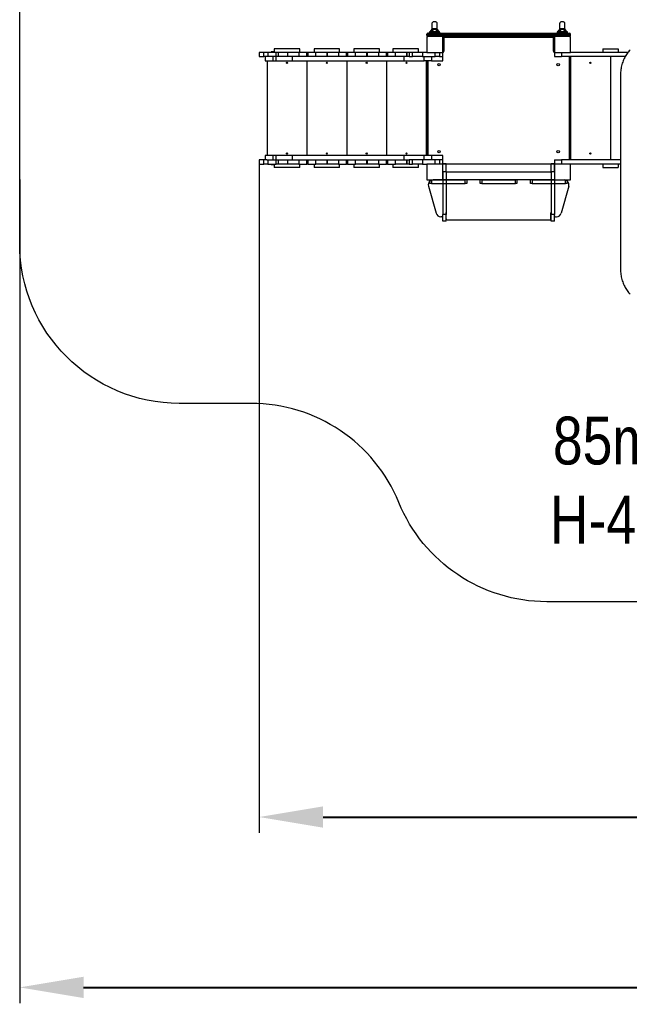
# Model space of a CAD drawing. Header units: millimetres. Extents: x -6523 to 7556, y -5559 to 6101.
# Drawn here: x -6523 to -2704, y -5559 to 605 of the extents above; entities that cross this region are included whole.
import ezdxf

# ---------------------------------------------------------------- set-up
doc = ezdxf.new("R2010")
doc.units = ezdxf.units.MM
for name, color, linetype in [('DIKOM_АРТИКУЛ', 7, 'Continuous'), ('DIKOM_ЗОНА', 80, 'Continuous'), ('DIKOM_ОБЪЕКТ', 7, 'Continuous'), ('DIKOM_РАЗМЕР_ЗОНА', 7, 'Continuous'), ('DIKOM_РАЗМЕР_ОБЪЕКТА', 7, 'Continuous')]:
    doc.layers.add(name, color=color, linetype=linetype)
doc.styles.add('style1', font='arial.ttf', dxfattribs={"width": 0.8})
doc.dimstyles.new('1-50', dxfattribs={"dimtxt": 300, "dimasz": 200, "dimexe": 100, "dimexo": 0, "dimgap": 100, "dimtad": 1, "dimtxsty": 'style1', "dimcen": 200, "dimclrd": 7, "dimclre": 7, "dimclrt": 7, "dimadec": 1, "dimazin": 2, "dimtfac": 1, "dimtmove": 0, "dimatfit": 2, "dimfxl": 0, "dimlwd": 25, "dimlwe": 18, "dimarcsym": 0})

# ---------------------------------------------------------------- blocks, each defined once
blk = doc.blocks.new('A$C73BC49D3')
at = {"color": 7, "linetype": 'Continuous', "lineweight": 15}
for p, q in [((-700, 258), (-679, 258)), ((-700, 258), (-700, 215.3)), ((-679, 258), (-679, 215.3)), ((-28, 250), (-672, 250)), ((-21, 258), (0, 258)), ((-21, 258), (-21, 215.3)), ((0, 258), (0, 215.3)), ((-789.3, 38.1), (-741.7, 208.1)), ((-706, 230), (-712.8, 230)), ((-700, 215.3), (-679, 215.3)), ((-700, -52), (-700, 215.3)), ((-679, -52), (-679, 215.3)), ((-678, 244), (-678, 206)), ((-22, 244), (-22, 206)), ((-21, 215.3), (0, 215.3)), ((-21, -52), (-21, 215.3)), ((0, -52), (0, 215.3)), ((6, 230), (12.8, 230)), ((89.3, 38.1), (41.7, 208.1)), ((0, 0), (60.4, 0)), ((-700, 0), (-760.4, 0)), ((-700, -52), (-679, -52)), ((-700, -52), (-700, -102)), ((-679, -52), (-679, -102)), ((-673, -50), (-27, -50)), ((-21, -52), (0, -52)), ((-21, -52), (-21, -102)), ((0, -52), (0, -102)), ((-700, -102), (-679, -102)), ((-700, -102), (-679, -102)), ((-700, -102), (-700, -102)), ((-679, -102), (-679, -102)), ((-21, -102), (0, -102)), ((-21, -102), (0, -102)), ((-21, -102), (-21, -102)), ((0, -102), (0, -102))]:
    blk.add_line(p, q, dxfattribs=at)
for centre, radius, start, end in [((-672, 244), 6, 90.00001, 180.00001), ((-28, 244), 6, 0.00001, 90.00001), ((-712.8, 200), 30, 90.00001, 164.35776), ((-706, 224), 6, 0.00001, 90.00001), ((-684, 206), 6, 326.4427, 0.00001), ((-16, 206), 6, 180.00001, 213.55712), ((6, 224), 6, 90.00001, 180.00001), ((12.8, 200), 30, 15.64226, 90.00001), ((-760.4, 30), 30, 164.35776, 270.00001), ((60.4, 30), 30, 270.00001, 15.64226), ((-673, -44), 6, 180.00001, 270.00001), ((-27, -44), 6, 270.00001, 0.00001)]:
    blk.add_arc(centre, radius, start, end, dxfattribs=at)
blk = doc.blocks.new('*D11')
at = {"layer": 'Defpoints', "color": 0, "transparency": 16777216}
for p in [(-5022.7, -299.3), (4115.3, -1753.1), (4115.3, -4391.4)]:
    blk.add_point(p, dxfattribs=at)
at = {"layer": 'DIKOM_РАЗМЕР_ОБЪЕКТА', "color": 7, "lineweight": 18, "transparency": 16777216}
for p, q in [((-5022.7, -299.3), (-5022.7, -4491.4)), ((4115.3, -1753.1), (4115.3, -4491.4))]:
    blk.add_line(p, q, dxfattribs=at)
at = {"layer": 'DIKOM_РАЗМЕР_ОБЪЕКТА', "color": 7, "lineweight": 25, "transparency": 16777216}
blk.add_line((-4622.7, -4391.4), (3715.3, -4391.4), dxfattribs=at)
at = {"layer": 'DIKOM_РАЗМЕР_ОБЪЕКТА', "color": 7, "transparency": 16777216}
for points in [[(-4622.7, -4324.7), (-4622.7, -4458.1), (-5022.7, -4391.4)], [(3715.3, -4324.7), (3715.3, -4458.1), (4115.3, -4391.4)]]:
    blk.add_solid(points, dxfattribs=at)
at = {"layer": 'DIKOM_РАЗМЕР_ОБЪЕКТА', "color": 7, "transparency": 16777216, "insert": (-175.1, -4158.2), "char_height": 300, "attachment_point": 5, "style": 'style1'}
blk.add_mtext('9150', dxfattribs=at)
blk = doc.blocks.new('*D12')
at = {"layer": 'Defpoints', "color": 0, "transparency": 16777216}
for p in [(-6522.7, -395.6), (6102.9, -1877.3), (6102.9, -5458.9)]:
    blk.add_point(p, dxfattribs=at)
at = {"layer": 'DIKOM_РАЗМЕР_ЗОНА', "color": 7, "lineweight": 18, "transparency": 16777216}
for p, q in [((-6522.7, -395.6), (-6522.7, -5558.9)), ((6102.9, -1877.3), (6102.9, -5558.9))]:
    blk.add_line(p, q, dxfattribs=at)
at = {"layer": 'DIKOM_РАЗМЕР_ЗОНА', "color": 7, "lineweight": 25, "transparency": 16777216}
blk.add_line((-6122.7, -5458.9), (5702.9, -5458.9), dxfattribs=at)
at = {"layer": 'DIKOM_РАЗМЕР_ЗОНА', "color": 7, "transparency": 16777216}
for points in [[(-6122.7, -5392.2), (-6122.7, -5525.6), (-6522.7, -5458.9)], [(5702.9, -5392.2), (5702.9, -5525.6), (6102.9, -5458.9)]]:
    blk.add_solid(points, dxfattribs=at)
at = {"layer": 'DIKOM_РАЗМЕР_ЗОНА', "color": 7, "transparency": 16777216, "insert": (78.4, -5225.7), "char_height": 300, "attachment_point": 5, "style": 'style1'}
blk.add_mtext('12600', dxfattribs=at)

msp = doc.modelspace()

# ---------------------------------------------------------------- linework, layer by layer
at = {"layer": 'DIKOM_ЗОНА', "color": 3, "lineweight": 15}
for points in [[(-4147.34, -2420.664, 0.30453687), (-5072.878, -1799.317), (-5522.706, -1799.317, -0.41421356), (-6522.706, -799.317), (-6522.706, 900.683, -0.41421356), (-5522.706, 1900.683), (-4903.801, 1900.683, 0.66817864), (-4550.247, 2754.236), (-4627.612, 2831.601, -0.41421356), (-4627.612, 4245.814), (-3065.289, 5808.137, -0.41421356), (-1651.076, 5808.137), (1021.485, 3135.576, 0.19891237), (1728.592, 2842.683), (3960.982, 2842.683, -0.41421356), (5460.982, 1342.683), (5460.982, -22.788, 0.16816326), (5781.92, -950.049)], [(-1122.679, -3080.506, 0.0697058), (-1397.471, -3042.01), (-3221.801, -3042.01, -0.30453687), (-4147.34, -2420.664)]]:
    msp.add_lwpolyline(points, format="xyb", dxfattribs=at)
at = {"layer": 'DIKOM_ОБЪЕКТ', "color": 7, "linetype": 'Continuous', "lineweight": 15}
for p, q in [((-3872.878, 514.683), (-3972.878, 514.683)), ((-3972.878, 507.683), (-3972.878, 514.683)), ((-3972.878, 507.683), (-3872.878, 507.683)), ((-3872.878, 500.683), (-3972.878, 500.683)), ((-3972.878, 500.683), (-3972.878, 400.683)), ((-3965.878, 521.683), (-3872.878, 521.683)), ((-3956.991, 524.808), (-3956.991, 524.807)), ((-3956.991, 524.807), (-3956.991, 522.183)), ((-3956.991, 522.183), (-3923.991, 522.183)), ((-3923.991, 522.183), (-3890.991, 522.183)), ((-3907.615, 549.445), (-3907.612, 549.402)), ((-3905.898, 544.648), (-3905.94, 544.658)), ((-3890.991, 524.811), (-3890.991, 524.813)), ((-3890.991, 522.183), (-3890.991, 524.811)), ((-3872.878, 521.683), (-3872.878, 514.683)), ((-3872.878, 521.683), (-3172.878, 521.683)), ((-3872.878, 507.683), (-3872.878, 514.683)), ((-3172.878, 514.683), (-3872.878, 514.683)), ((-3872.878, 507.683), (-3172.878, 507.683)), ((-3872.878, 507.683), (-3872.878, 500.683)), ((-3172.878, 500.683), (-3872.878, 500.683)), ((-3872.878, 400.683), (-3872.878, 500.683)), ((-3862.878, 494.683), (-3862.878, 500.683)), ((-3182.878, 494.683), (-3862.878, 494.683)), ((-3182.878, 494.683), (-3182.878, 500.683)), ((-3172.878, 521.683), (-3172.878, 514.683)), ((-3172.878, 521.683), (-3079.878, 521.683)), ((-3172.878, 507.683), (-3172.878, 514.683)), ((-3072.878, 514.683), (-3172.878, 514.683)), ((-3172.878, 507.683), (-3172.878, 500.683)), ((-3172.878, 507.683), (-3072.878, 507.683)), ((-3072.878, 500.683), (-3172.878, 500.683)), ((-3172.878, 500.683), (-3172.878, 400.683)), ((-3156.991, 524.808), (-3156.991, 524.807)), ((-3156.991, 524.807), (-3156.991, 522.183)), ((-3156.991, 522.183), (-3123.991, 522.183)), ((-3123.991, 522.183), (-3090.991, 522.183)), ((-3107.615, 549.445), (-3107.612, 549.402)), ((-3105.898, 544.648), (-3105.94, 544.658)), ((-3090.991, 524.811), (-3090.991, 524.813)), ((-3090.991, 522.183), (-3090.991, 524.811)), ((-3072.878, 507.683), (-3072.878, 514.683)), ((-3072.878, 400.683), (-3072.878, 500.683)), ((-3866.878, 490.683), (-3872.878, 490.683)), ((-3866.878, 490.683), (-3866.878, 408.683)), ((-3178.878, 408.683), (-3178.878, 490.683)), ((-3172.878, 490.683), (-3178.878, 490.683)), ((-5022.706, 400.683), (-5022.706, 373.683)), ((-4993.578, 400.683), (-5022.706, 400.683)), ((-5022.706, 373.683), (-4993.578, 373.683)), ((-4993.578, 373.683), (-4993.578, 400.683)), ((-4968.39, 400.683), (-4993.578, 400.683)), ((-4975.06, 373.683), (-4993.578, 373.683)), ((-4984.599, 373.683), (-4984.599, 346.683)), ((-4983.952, 346.683), (-4983.952, 373.683)), ((-4935.294, 373.683), (-4975.06, 373.683)), ((-4968.39, 400.683), (-4968.39, 373.683)), ((-4915.456, 400.683), (-4968.39, 400.683)), ((-4927.707, 403.683), (-4947.707, 403.683)), ((-4947.707, 403.683), (-4947.707, 400.683)), ((-4935.294, 346.683), (-4935.294, 373.683)), ((-4915.166, 373.683), (-4935.294, 373.683)), ((-4927.707, 421.683), (-4927.707, 400.683)), ((-4767.706, 421.683), (-4927.707, 421.683)), ((-4915.456, 373.683), (-4915.456, 400.683)), ((-4904.667, 400.683), (-4915.456, 400.683)), ((-4915.166, 346.683), (-4915.166, 373.683)), ((-4813.296, 373.683), (-4915.166, 373.683)), ((-4904.667, 400.683), (-4904.667, 373.683)), ((-4845.756, 400.683), (-4904.667, 400.683)), ((-4845.756, 400.683), (-4845.756, 373.683)), ((-4774.706, 400.683), (-4845.756, 400.683)), ((-4813.296, 346.683), (-4813.296, 373.683)), ((-4115.251, 373.683), (-4813.296, 373.683)), ((-4774.706, 400.683), (-4774.706, 373.683)), ((-4724.707, 400.683), (-4774.706, 400.683)), ((-4767.706, 400.683), (-4767.706, 421.683)), ((-4724.707, 373.683), (-4724.707, 400.683)), ((-4718.706, 400.683), (-4724.707, 400.683)), ((-4718.706, 400.683), (-4718.706, 373.683)), ((-4668.707, 400.683), (-4718.706, 400.683)), ((-4678.707, 421.683), (-4678.707, 400.683)), ((-4518.706, 421.683), (-4678.707, 421.683)), ((-4668.707, 373.683), (-4668.707, 400.683)), ((-4598.706, 400.683), (-4668.707, 400.683)), ((-4598.706, 400.683), (-4598.706, 373.683)), ((-4595.707, 400.683), (-4598.706, 400.683)), ((-4595.707, 400.683), (-4595.707, 373.683)), ((-4525.706, 400.683), (-4595.707, 400.683)), ((-4525.706, 400.683), (-4525.706, 373.683)), ((-4475.706, 400.683), (-4525.706, 400.683)), ((-4518.706, 400.683), (-4518.706, 421.683)), ((-4475.706, 373.683), (-4475.706, 400.683)), ((-4469.706, 400.683), (-4475.706, 400.683)), ((-4469.706, 400.683), (-4469.706, 373.683)), ((-4419.706, 400.683), (-4469.706, 400.683)), ((-4428.707, 421.683), (-4428.707, 400.683)), ((-4268.706, 421.683), (-4428.707, 421.683)), ((-4419.706, 373.683), (-4419.706, 400.683)), ((-4349.707, 400.683), (-4419.706, 400.683)), ((-4349.707, 400.683), (-4349.707, 373.683)), ((-4345.707, 400.683), (-4349.707, 400.683)), ((-4345.707, 400.683), (-4345.707, 373.683)), ((-4275.706, 400.683), (-4345.707, 400.683)), ((-4275.706, 400.683), (-4275.706, 373.683)), ((-4225.706, 400.683), (-4275.706, 400.683)), ((-4268.706, 400.683), (-4268.706, 421.683)), ((-4225.706, 373.683), (-4225.706, 400.683)), ((-4219.706, 400.683), (-4225.706, 400.683)), ((-4219.706, 400.683), (-4219.706, 373.683)), ((-4169.706, 400.683), (-4219.706, 400.683)), ((-4184.486, 421.683), (-4184.486, 400.683)), ((-4024.486, 421.683), (-4184.486, 421.683)), ((-4169.706, 373.683), (-4169.706, 400.683)), ((-4099.707, 400.683), (-4169.706, 400.683)), ((-4115.251, 346.683), (-4115.251, 373.683)), ((-4082.37, 373.683), (-4115.251, 373.683)), ((-4099.707, 400.683), (-4099.707, 373.683)), ((-4096.706, 400.683), (-4099.707, 400.683)), ((-4096.706, 400.683), (-4096.706, 373.683)), ((-4083.165, 400.683), (-4096.706, 400.683)), ((-4083.165, 400.683), (-4083.165, 373.683)), ((-4062.988, 400.683), (-4083.165, 400.683)), ((-4082.37, 373.683), (-4062.988, 373.683)), ((-4062.988, 373.683), (-4062.988, 400.683)), ((-3999.885, 400.683), (-4062.988, 400.683)), ((-3999.885, 373.683), (-4062.988, 373.683)), ((-4024.486, 400.683), (-4024.486, 421.683)), ((-3999.885, 400.683), (-3999.885, 373.683)), ((-3972.878, 400.683), (-3999.885, 400.683)), ((-3999.885, 373.683), (-3920.061, 373.683)), ((-3988.727, 346.683), (-3988.727, 373.683)), ((-3972.878, 400.683), (-3872.878, 400.683)), ((-3942.706, 373.683), (-3942.706, 346.683)), ((-3920.061, 373.683), (-3920.061, 400.683)), ((-3892.878, 373.683), (-3920.061, 373.683)), ((-3892.878, 400.683), (-3892.878, 373.683)), ((-3892.878, 373.683), (-3872.878, 373.683)), ((-3866.878, 408.683), (-3872.878, 408.683)), ((-3872.707, 400.683), (-3872.878, 400.683)), ((-3872.878, 373.683), (-3872.878, 400.683)), ((-3872.707, 373.683), (-3872.878, 373.683)), ((-3872.707, 373.683), (-3872.707, 400.683)), ((-3872.707, 346.683), (-3872.707, 373.683)), ((-3172.878, 408.683), (-3178.878, 408.683)), ((-3172.878, 400.683), (-3172.878, 373.683)), ((-3172.878, 400.683), (-3072.878, 400.683)), ((-3172.878, 373.683), (-3129.109, 373.683)), ((-3129.109, 400.683), (-3129.109, 373.683)), ((-2730.355, 373.683), (-3129.109, 373.683)), ((-3078.878, -272.317), (-3078.878, 373.683)), ((-2712.381, 400.683), (-3072.878, 400.683)), ((-3072.878, 373.683), (-3072.878, -272.317)), ((-2870.881, 421.683), (-2870.881, 400.683)), ((-2870.881, 421.683), (-2774.881, 421.683)), ((-2822.878, 373.683), (-2822.878, -272.317)), ((-2774.881, 421.683), (-2774.881, 400.683)), ((-4984.599, 346.683), (-4983.952, 346.683)), ((-4983.952, 346.683), (-4935.294, 346.683)), ((-4972.707, 346.683), (-4972.707, -245.317)), ((-4935.294, 346.683), (-4915.166, 346.683)), ((-4915.166, 346.683), (-4813.296, 346.683)), ((-4813.296, 346.683), (-4115.251, 346.683)), ((-4723.706, 346.683), (-4723.706, -245.317)), ((-4473.706, 346.683), (-4473.706, -245.317)), ((-4224.707, 346.683), (-4224.707, -245.317)), ((-4115.251, 346.683), (-3988.727, 346.683)), ((-3942.706, 346.683), (-3988.727, 346.683)), ((-3974.707, -245.317), (-3974.707, 346.683)), ((-3972.878, -245.317), (-3972.878, 346.683)), ((-3966.878, 346.683), (-3966.878, -245.317)), ((-3942.706, 346.683), (-3872.707, 346.683)), ((-2760.261, 250.683), (-2760.261, -949.317)), ((-4984.599, -245.317), (-4984.599, -272.317)), ((-4983.952, -245.317), (-4984.599, -245.317)), ((-4983.952, -272.317), (-4983.952, -245.317)), ((-4935.294, -245.317), (-4983.952, -245.317)), ((-4935.294, -272.317), (-4935.294, -245.317)), ((-4915.166, -245.317), (-4935.294, -245.317)), ((-4915.166, -272.317), (-4915.166, -245.317)), ((-4813.296, -245.317), (-4915.166, -245.317)), ((-4813.296, -272.317), (-4813.296, -245.317)), ((-4115.251, -245.317), (-4813.296, -245.317)), ((-4115.251, -272.317), (-4115.251, -245.317)), ((-3988.727, -245.317), (-4115.251, -245.317)), ((-3988.727, -272.317), (-3988.727, -245.317)), ((-3942.706, -245.317), (-3988.727, -245.317)), ((-3942.706, -245.317), (-3942.706, -272.317)), ((-3872.707, -245.317), (-3942.706, -245.317)), ((-3872.707, -272.317), (-3872.707, -245.317)), ((-5022.706, -272.317), (-5022.706, -299.317)), ((-4993.578, -272.317), (-5022.706, -272.317)), ((-5022.706, -299.317), (-4993.578, -299.317)), ((-4993.578, -299.317), (-4993.578, -272.317)), ((-4975.06, -272.317), (-4993.578, -272.317)), ((-4968.39, -299.317), (-4993.578, -299.317)), ((-4975.06, -272.317), (-4935.294, -272.317)), ((-4968.39, -272.317), (-4968.39, -299.317)), ((-4968.39, -299.317), (-4915.456, -299.317)), ((-4947.707, -299.317), (-4947.707, -302.317)), ((-4947.707, -302.317), (-4927.707, -302.317)), ((-4935.294, -272.317), (-4915.166, -272.317)), ((-4927.707, -299.317), (-4927.707, -320.317)), ((-4915.456, -299.317), (-4915.456, -272.317)), ((-4904.667, -299.317), (-4915.456, -299.317)), ((-4915.166, -272.317), (-4813.296, -272.317)), ((-4904.667, -272.317), (-4904.667, -299.317)), ((-4845.756, -299.317), (-4904.667, -299.317)), ((-4845.756, -272.317), (-4845.756, -299.317)), ((-4774.706, -299.317), (-4845.756, -299.317)), ((-4813.296, -272.317), (-4115.251, -272.317)), ((-4774.706, -272.317), (-4774.706, -299.317)), ((-4774.706, -299.317), (-4724.707, -299.317)), ((-4767.706, -320.317), (-4767.706, -299.317)), ((-4724.707, -299.317), (-4724.707, -272.317)), ((-4718.706, -299.317), (-4724.707, -299.317)), ((-4718.706, -272.317), (-4718.706, -299.317)), ((-4718.706, -299.317), (-4668.707, -299.317)), ((-4678.707, -299.317), (-4678.707, -320.317)), ((-4668.707, -299.317), (-4668.707, -272.317)), ((-4598.706, -299.317), (-4668.707, -299.317)), ((-4598.706, -272.317), (-4598.706, -299.317)), ((-4595.707, -299.317), (-4598.706, -299.317)), ((-4595.707, -272.317), (-4595.707, -299.317)), ((-4525.706, -299.317), (-4595.707, -299.317)), ((-4525.706, -272.317), (-4525.706, -299.317)), ((-4525.706, -299.317), (-4475.706, -299.317)), ((-4518.706, -320.317), (-4518.706, -299.317)), ((-4475.706, -299.317), (-4475.706, -272.317)), ((-4469.706, -299.317), (-4475.706, -299.317)), ((-4469.706, -272.317), (-4469.706, -299.317)), ((-4469.706, -299.317), (-4419.706, -299.317)), ((-4428.707, -299.317), (-4428.707, -320.317)), ((-4419.706, -299.317), (-4419.706, -272.317)), ((-4349.707, -299.317), (-4419.706, -299.317)), ((-4349.707, -272.317), (-4349.707, -299.317)), ((-4345.707, -299.317), (-4349.707, -299.317)), ((-4345.707, -272.317), (-4345.707, -299.317)), ((-4275.706, -299.317), (-4345.707, -299.317)), ((-4275.706, -272.317), (-4275.706, -299.317)), ((-4275.706, -299.317), (-4225.706, -299.317)), ((-4268.706, -320.317), (-4268.706, -299.317)), ((-4225.706, -299.317), (-4225.706, -272.317)), ((-4219.706, -299.317), (-4225.706, -299.317)), ((-4219.706, -272.317), (-4219.706, -299.317)), ((-4219.706, -299.317), (-4169.706, -299.317)), ((-4184.486, -299.317), (-4184.486, -320.317)), ((-4169.706, -299.317), (-4169.706, -272.317)), ((-4099.707, -299.317), (-4169.706, -299.317)), ((-4115.251, -272.317), (-4082.37, -272.317)), ((-4099.707, -272.317), (-4099.707, -299.317)), ((-4096.706, -299.317), (-4099.707, -299.317)), ((-4096.706, -272.317), (-4096.706, -299.317)), ((-4083.165, -299.317), (-4096.706, -299.317)), ((-4083.165, -272.317), (-4083.165, -299.317)), ((-4083.165, -299.317), (-4062.988, -299.317)), ((-4062.988, -272.317), (-4082.37, -272.317)), ((-4062.988, -299.317), (-4062.988, -272.317)), ((-3999.885, -272.317), (-4062.988, -272.317)), ((-3999.885, -299.317), (-4062.988, -299.317)), ((-4024.486, -320.317), (-4024.486, -299.317)), ((-3999.885, -272.317), (-3999.885, -299.317)), ((-3920.061, -272.317), (-3999.885, -272.317)), ((-3999.885, -299.317), (-3972.878, -299.317)), ((-3872.878, -299.317), (-3972.878, -299.317)), ((-3972.878, -299.317), (-3972.878, -399.317)), ((-3920.061, -299.317), (-3920.061, -272.317)), ((-3892.878, -272.317), (-3920.061, -272.317)), ((-3892.878, -272.317), (-3892.878, -299.317)), ((-3872.878, -272.317), (-3892.878, -272.317)), ((-3872.878, -272.317), (-3872.707, -272.317)), ((-3872.878, -299.317), (-3872.878, -272.317)), ((-3872.878, -399.317), (-3872.878, -299.317)), ((-3172.878, -299.317), (-3872.878, -299.317)), ((-3872.707, -299.317), (-3872.707, -272.317)), ((-3172.878, -272.317), (-3172.878, -299.317)), ((-3172.878, -272.317), (-3129.109, -272.317)), ((-3072.878, -299.317), (-3172.878, -299.317)), ((-3172.878, -299.317), (-3172.878, -399.317)), ((-3129.109, -272.317), (-3129.109, -299.317)), ((-2760.261, -272.317), (-3129.109, -272.317)), ((-2760.261, -299.317), (-3072.878, -299.317)), ((-3072.878, -399.317), (-3072.878, -299.317)), ((-2870.881, -299.317), (-2870.881, -320.317)), ((-2774.881, -299.317), (-2774.881, -320.317)), ((-4767.706, -320.317), (-4927.707, -320.317)), ((-4518.706, -320.317), (-4678.707, -320.317)), ((-4268.706, -320.317), (-4428.707, -320.317)), ((-4024.486, -320.317), (-4184.486, -320.317)), ((-2870.881, -320.317), (-2774.881, -320.317)), ((-3972.878, -399.317), (-3872.878, -399.317)), ((-3952.878, -420.317), (-3952.878, -399.317)), ((-3942.878, -420.317), (-3952.878, -420.317)), ((-3942.878, -399.317), (-3942.878, -420.317)), ((-3942.878, -420.317), (-3732.878, -420.317)), ((-3872.878, -399.317), (-3732.878, -399.317)), ((-3172.878, -399.317), (-3872.878, -399.317)), ((-3732.878, -420.317), (-3732.878, -399.317)), ((-3722.878, -420.317), (-3732.878, -420.317)), ((-3722.878, -399.317), (-3722.878, -420.317)), ((-3637.878, -420.317), (-3637.878, -399.317)), ((-3627.878, -420.317), (-3637.878, -420.317)), ((-3627.878, -399.317), (-3627.878, -420.317)), ((-3627.878, -399.317), (-3417.878, -399.317)), ((-3627.878, -420.317), (-3417.878, -420.317)), ((-3417.878, -420.317), (-3417.878, -399.317)), ((-3407.878, -420.317), (-3417.878, -420.317)), ((-3407.878, -399.317), (-3407.878, -420.317)), ((-3322.878, -420.317), (-3322.878, -399.317)), ((-3312.878, -420.317), (-3322.878, -420.317)), ((-3312.878, -399.317), (-3312.878, -420.317)), ((-3312.878, -399.317), (-3172.878, -399.317)), ((-3312.878, -420.317), (-3102.878, -420.317)), ((-3172.878, -399.317), (-3072.878, -399.317)), ((-3102.878, -420.317), (-3102.878, -399.317)), ((-3092.878, -420.317), (-3102.878, -420.317)), ((-3092.878, -399.317), (-3092.878, -420.317))]:
    msp.add_line(p, q, dxfattribs=at)
at = {"layer": 'DIKOM_ОБЪЕКТ', "color": 7, "linetype": 'Continuous', "lineweight": 15, "flags": 128}
for points in [[(-3907.053, 532.568), (-3907.021, 532.979), (-3907.45, 534.387), (-3907.927, 535.277), (-3909.143, 536.935), (-3910.802, 538.628), (-3912.478, 539.975), (-3914.435, 541.217), (-3916.337, 542.142), (-3918.428, 542.888), (-3920.604, 543.393), (-3922.879, 543.654), (-3925.426, 543.631), (-3927.92, 543.291), (-3930.278, 542.656), (-3932.443, 541.783), (-3935.133, 540.232), (-3937.344, 538.475), (-3938.931, 536.823), (-3940.094, 535.209), (-3940.962, 532.973), (-3940.962, 532.973)], [(-3107.053, 532.568), (-3107.021, 532.979), (-3107.45, 534.387), (-3107.927, 535.277), (-3109.143, 536.935), (-3110.802, 538.628), (-3112.478, 539.975), (-3114.435, 541.217), (-3116.337, 542.142), (-3118.428, 542.888), (-3120.604, 543.393), (-3122.879, 543.654), (-3125.426, 543.631), (-3127.92, 543.291), (-3130.278, 542.656), (-3132.443, 541.783), (-3135.133, 540.232), (-3137.344, 538.475), (-3138.931, 536.823), (-3140.094, 535.209), (-3140.962, 532.973), (-3140.962, 532.973)], [(-2699.551, 414.913), (-2704.343, 409.989), (-2708.985, 404.786), (-2713.469, 399.312), (-2717.787, 393.578), (-2721.932, 387.592), (-2725.895, 381.367), (-2729.671, 374.913), (-2733.252, 368.24), (-2736.633, 361.361), (-2739.807, 354.288), (-2742.769, 347.034), (-2745.513, 339.61), (-2748.035, 332.03), (-2750.33, 324.308), (-2752.395, 316.456), (-2754.225, 308.489), (-2755.818, 300.421), (-2757.171, 292.265), (-2758.281, 284.037), (-2759.146, 275.75), (-2759.765, 267.419), (-2760.137, 259.058), (-2760.261, 250.683)], [(-2760.261, -949.317), (-2760.137, -957.692), (-2759.765, -966.052), (-2759.146, -974.384), (-2758.281, -982.671), (-2757.171, -990.899), (-2755.818, -999.055), (-2754.225, -1007.123), (-2752.395, -1015.09), (-2750.33, -1022.942), (-2748.035, -1030.664), (-2745.513, -1038.244), (-2742.769, -1045.668), (-2739.807, -1052.922), (-2736.633, -1059.995), (-2733.252, -1066.874), (-2729.671, -1073.546), (-2725.895, -1080.001), (-2721.932, -1086.226), (-2717.787, -1092.211), (-2713.469, -1097.946), (-2708.985, -1103.42), (-2704.343, -1108.623), (-2699.551, -1113.547)]]:
    msp.add_lwpolyline(points, dxfattribs=at)
at = {"layer": 'DIKOM_ОБЪЕКТ', "color": 7, "linetype": 'Continuous', "lineweight": 15}
for centre, radius in [((-4847.706, 334.683), 4), ((-4598.706, 334.683), 4), ((-4348.706, 334.683), 4), ((-4099.706, 334.683), 4), ((-3895.878, 323.683), 7.5), ((-3149.878, 323.683), 7.5), ((-2947.878, 334.683), 4), ((-4847.706, -233.317), 4), ((-4598.706, -233.317), 4), ((-4348.706, -233.317), 4), ((-4099.706, -233.317), 4), ((-3895.878, -222.317), 7.5), ((-3149.878, -222.317), 7.5), ((-2947.878, -233.317), 4)]:
    msp.add_circle(centre, radius, dxfattribs=at)
for centre, radius, start, end in [((-3965.878, 514.683), 7, 90, 180), ((-3965.878, 507.683), 7, 180, 270), ((-3956.491, 522.183), 0.5, 180, 270), ((-3947.412, 550.622), 19.747, 343.9110546, 358.2199264), ((-3900.577, 550.631), 19.737, 181.8037134, 196.1230089), ((-3891.491, 522.183), 0.5, 270, 0), ((-3862.878, 490.683), 10, 90, 180), ((-3862.878, 490.683), 4, 90, 180), ((-3182.878, 490.683), 10, 0, 90), ((-3182.878, 490.683), 4, 0, 90), ((-3156.491, 522.183), 0.5, 180, 270), ((-3147.43, 550.626), 19.764, 343.9147507, 358.2107431), ((-3100.577, 550.631), 19.737, 181.8037134, 196.1230089), ((-3091.491, 522.183), 0.5, 270, 0), ((-3079.878, 514.683), 7, 0, 90), ((-3079.878, 507.683), 7, 270, 0), ((-3880.878, 408.683), 14, 305.7105746, 0), ((-3164.878, 408.683), 14, 180, 235.1500954), ((-3880.878, -307.317), 14, 34.8499046, 54.2894254), ((-3164.878, -307.317), 14, 124.8499046, 145.1500954)]:
    msp.add_arc(centre, radius, start, end, dxfattribs=at)
for points, knots in [([(-3907.491, 581.683), (-3907.546, 582.358), (-3907.662, 583.775), (-3908.606, 585.838), (-3910.106, 587.759), (-3912.094, 589.398), (-3914.343, 590.674), (-3916.621, 591.571), (-3918.84, 592.169), (-3921.185, 592.565), (-3923.905, 592.743), (-3927.092, 592.568), (-3930.532, 591.886), (-3933.891, 590.616), (-3936.811, 588.784), (-3938.957, 586.54), (-3940.262, 584.114), (-3940.418, 582.453), (-3940.491, 581.683)], [0, 0, 0, 0, 0.04633256, 0.09737873, 0.15341287, 0.21313339, 0.27355528, 0.33082742, 0.38133618, 0.43158139, 0.49443632, 0.56871105, 0.65081952, 0.735002, 0.81488731, 0.88597199, 0.94713462, 1, 1, 1, 1]), ([(-3940.491, 581.683), (-3940.491, 581.603), (-3940.491, 581.451), (-3940.491, 580.307), (-3940.491, 578.699), (-3940.491, 576.75), (-3940.491, 574.626), (-3940.491, 572.45), (-3940.491, 570.329), (-3940.491, 568.337), (-3940.491, 566.526), (-3940.491, 564.769), (-3940.491, 562.807), (-3940.491, 560.006), (-3940.491, 556.038), (-3940.491, 552.332), (-3940.491, 549.883), (-3940.491, 549.4)], [0, 0, 0, 0, 0.11667311, 0.22395364, 0.32099547, 0.40761409, 0.48398371, 0.55056078, 0.60800941, 0.6569858, 0.6981204, 0.7322406, 0.77049406, 0.81808039, 0.89347476, 0.9789763, 1, 1, 1, 1]), ([(-3907.491, 549.402), (-3907.491, 549.885), (-3907.491, 552.333), (-3907.491, 556.038), (-3907.491, 560.269), (-3907.491, 563.421), (-3907.491, 565.986), (-3907.491, 568.174), (-3907.491, 570.329), (-3907.491, 572.45), (-3907.491, 574.626), (-3907.491, 576.75), (-3907.491, 578.699), (-3907.491, 580.307), (-3907.491, 581.451), (-3907.491, 581.603), (-3907.491, 581.683)], [0, 0, 0, 0, 0.0209904, 0.10649591, 0.18189378, 0.24332892, 0.28977144, 0.34298372, 0.39196237, 0.44941367, 0.51599383, 0.59236699, 0.67898963, 0.77603597, 0.88332147, 1, 1, 1, 1]), ([(-3107.491, 581.683), (-3107.546, 582.358), (-3107.662, 583.775), (-3108.606, 585.838), (-3110.106, 587.759), (-3112.094, 589.398), (-3114.343, 590.674), (-3116.621, 591.571), (-3118.84, 592.169), (-3121.185, 592.565), (-3123.905, 592.743), (-3127.092, 592.568), (-3130.532, 591.886), (-3133.892, 590.616), (-3136.811, 588.784), (-3138.957, 586.54), (-3140.262, 584.114), (-3140.418, 582.453), (-3140.491, 581.683)], [0, 0, 0, 0, 0.0463326, 0.09737881, 0.153413, 0.21313357, 0.27355551, 0.3308277, 0.38133651, 0.43158175, 0.49443127, 0.56871153, 0.65082008, 0.73500263, 0.814888, 0.88597274, 0.94713542, 1, 1, 1, 1]), ([(-3140.491, 581.683), (-3140.491, 581.603), (-3140.491, 581.451), (-3140.491, 580.307), (-3140.491, 578.699), (-3140.491, 576.75), (-3140.491, 574.626), (-3140.491, 572.45), (-3140.491, 570.329), (-3140.491, 568.337), (-3140.491, 566.526), (-3140.491, 564.769), (-3140.491, 562.807), (-3140.491, 560.006), (-3140.491, 556.038), (-3140.491, 552.332), (-3140.491, 549.883), (-3140.491, 549.4)], [0, 0, 0, 0, 0.11667311, 0.22395364, 0.32099547, 0.40761409, 0.48398371, 0.55056078, 0.60800941, 0.6569858, 0.6981204, 0.7322406, 0.77049406, 0.81808039, 0.89347476, 0.9789763, 1, 1, 1, 1]), ([(-3107.491, 549.402), (-3107.491, 549.885), (-3107.491, 552.333), (-3107.491, 556.038), (-3107.491, 560.269), (-3107.491, 563.421), (-3107.491, 565.986), (-3107.491, 568.174), (-3107.491, 570.329), (-3107.491, 572.45), (-3107.491, 574.626), (-3107.491, 576.75), (-3107.491, 578.699), (-3107.491, 580.307), (-3107.491, 581.451), (-3107.491, 581.603), (-3107.491, 581.683)], [0, 0, 0, 0, 0.0209904, 0.10649591, 0.18189378, 0.24332892, 0.28977144, 0.34298372, 0.39196237, 0.44941367, 0.51599383, 0.59236699, 0.67898963, 0.77603597, 0.88332147, 1, 1, 1, 1]), ([(-3955.741, 528.169), (-3955.919, 527.947), (-3956.313, 527.455), (-3956.751, 526.455), (-3956.993, 525.525), (-3956.963, 524.965), (-3956.954, 524.806)], [0, 0, 0, 0, 0.25465266, 0.56416876, 0.87701257, 1, 1, 1, 1]), ([(-3891.089, 524.813), (-3891.061, 524.772), (-3890.942, 524.596), (-3891.681, 524.352), (-3893.314, 524.08), (-3895.863, 523.867), (-3899.218, 523.696), (-3903.248, 523.565), (-3907.903, 523.467), (-3912.972, 523.399), (-3918.4, 523.359), (-3923.082, 523.348), (-3927.757, 523.353), (-3932.387, 523.375), (-3937.627, 523.429), (-3942.528, 523.512), (-3946.862, 523.627), (-3950.581, 523.778), (-3953.527, 523.968), (-3955.627, 524.212), (-3956.831, 524.484), (-3956.889, 524.709), (-3956.914, 524.807)], [0, 0, 0, 0, 0.01679087, 0.07118577, 0.12404495, 0.1784346, 0.23129137, 0.28568039, 0.33853685, 0.39292546, 0.44578479, 0.50017411, 0.52824914, 0.58111808, 0.63551826, 0.68839978, 0.74281555, 0.79573571, 0.85019284, 0.90327915, 0.95791573, 1, 1, 1, 1]), ([(-3942.157, 544.651), (-3944.511, 541.789), (-3948.9, 536.453), (-3953.581, 530.801), (-3955.752, 528.181)], [0, 0, 0, 0, 0.53632204, 1, 1, 1, 1]), ([(-3955.706, 528.145), (-3955.719, 528.157), (-3955.81, 528.239), (-3955.117, 528.255), (-3953.646, 528.252), (-3951.391, 528.204), (-3948.452, 528.148), (-3944.94, 528.093), (-3940.872, 528.044), (-3936.422, 528.005), (-3931.621, 527.978), (-3927.437, 527.967), (-3923.216, 527.964), (-3918.99, 527.97), (-3914.112, 527.99), (-3909.444, 528.022), (-3905.173, 528.066), (-3901.343, 528.118), (-3898.098, 528.175), (-3895.468, 528.229), (-3893.575, 528.259), (-3892.432, 528.257), (-3892.329, 528.177), (-3892.284, 528.141)], [0, 0, 0, 0, 0.01004978, 0.06503266, 0.11663336, 0.16950766, 0.22000767, 0.27177954, 0.32171962, 0.37295874, 0.42261508, 0.4735861, 0.49988938, 0.54950992, 0.60045055, 0.65026863, 0.70139844, 0.75166399, 0.80321908, 0.8542921, 0.90662946, 0.95913909, 1, 1, 1, 1]), ([(-3919.538, 545.15), (-3918.87, 545.018), (-3917.349, 544.718), (-3915.108, 544.006), (-3912.777, 543.02), (-3910.585, 541.806), (-3908.492, 540.339), (-3906.661, 538.706), (-3905.454, 537.266), (-3904.647, 535.93), (-3904.236, 534.709), (-3904.377, 533.496), (-3905.151, 532.473), (-3906.497, 531.67), (-3908.367, 531.034), (-3910.617, 530.555), (-3913.253, 530.191), (-3916.135, 529.936), (-3919.254, 529.77), (-3922.463, 529.692), (-3925.739, 529.694), (-3928.933, 529.777), (-3932.017, 529.947), (-3934.854, 530.204), (-3937.418, 530.564), (-3939.595, 531.03), (-3941.366, 531.625), (-3942.659, 532.354), (-3943.463, 533.245), (-3943.687, 534.069), (-3943.643, 534.923), (-3943.396, 535.783), (-3942.679, 537.063), (-3941.439, 538.576), (-3939.536, 540.315), (-3937.017, 542.074), (-3934.19, 543.51), (-3931.306, 544.533), (-3929.45, 544.973), (-3928.471, 545.144), (-3928.439, 545.15)], [0, 0, 0, 0, 0.01781675, 0.04061183, 0.0638758, 0.0899598, 0.11655988, 0.14777273, 0.17984551, 0.19769285, 0.22790983, 0.25911847, 0.28889357, 0.31968583, 0.34771799, 0.37659587, 0.40400496, 0.43219944, 0.45940373, 0.48737237, 0.51449112, 0.5423641, 0.56943033, 0.59724722, 0.62426721, 0.65203569, 0.67904693, 0.70681167, 0.73400814, 0.76196817, 0.77166466, 0.79505719, 0.81888368, 0.84934168, 0.88062461, 0.91457782, 0.94968104, 0.9741119, 0.99915521, 1, 1, 1, 1]), ([(-3940.458, 549.454), (-3940.466, 549.053), (-3940.485, 548.13), (-3940.901, 546.731), (-3941.491, 545.5), (-3941.974, 544.909), (-3942.166, 544.675)], [0, 0, 0, 0, 0.2292777, 0.52888062, 0.81275566, 1, 1, 1, 1]), ([(-3928.439, 545.15), (-3929.538, 545.142), (-3931.763, 545.127), (-3934.715, 545.082), (-3937.275, 545.018), (-3939.186, 544.939), (-3940.604, 544.85), (-3941.794, 544.736), (-3942.015, 544.679), (-3942.15, 544.644)], [0, 0, 0, 0, 0.16827826, 0.34054553, 0.47842132, 0.62037123, 0.7239178, 0.8308113, 1, 1, 1, 1]), ([(-3940.436, 549.385), (-3940.446, 548.945), (-3940.465, 547.995), (-3940.862, 546.631), (-3941.431, 545.44), (-3941.88, 544.873), (-3942.084, 544.616)], [0, 0, 0, 0, 0.24088021, 0.51887675, 0.78221097, 1, 1, 1, 1]), ([(-3940.962, 532.973), (-3940.989, 532.831), (-3941.016, 532.686), (-3940.99, 532.558), (-3940.989, 532.556)], [0, 0, 0, 0, 0.97882913, 1, 1, 1, 1]), ([(-3940.727, 532.133), (-3940.778, 532.181), (-3940.925, 532.318), (-3940.977, 532.42), (-3940.985, 532.508), (-3940.99, 532.555)], [0, 0, 0, 0, 0.19854728, 0.56825163, 1, 1, 1, 1]), ([(-3906.995, 532.564), (-3906.998, 532.517), (-3907.005, 532.404), (-3907.031, 532.357), (-3907.335, 532.048), (-3907.905, 531.706), (-3908.801, 531.345), (-3909.97, 531.008), (-3911.398, 530.704), (-3913.099, 530.44), (-3915.021, 530.223), (-3917.122, 530.054), (-3919.371, 529.935), (-3921.711, 529.864), (-3924.099, 529.842), (-3926.489, 529.868), (-3928.83, 529.942), (-3931.081, 530.068), (-3933.195, 530.243), (-3935.128, 530.47), (-3936.84, 530.749), (-3938.29, 531.073), (-3939.434, 531.432), (-3940.235, 531.79), (-3940.595, 532.025), (-3940.71, 532.12), (-3940.727, 532.133)], [0, 0, 0, 0, 0.036749913, 0.088925057, 0.12773061, 0.168885668, 0.20935187, 0.248953225, 0.291034957, 0.334491352, 0.378314259, 0.423280347, 0.468462294, 0.514054744, 0.559773452, 0.605392119, 0.65125671, 0.696584901, 0.741933921, 0.786864139, 0.831040489, 0.874831378, 0.916825302, 0.957975574, 0.994130378, 1, 1, 1, 1]), ([(-3940.423, 549.384), (-3940.404, 549.486), (-3940.363, 549.714), (-3939.106, 549.903), (-3937.22, 549.967), (-3935.061, 549.989), (-3932.901, 549.997), (-3930.431, 550.004), (-3928.594, 550.007), (-3927.675, 550.009)], [0, 0, 0, 0, 0.12440429, 0.27930717, 0.46484763, 0.5856619, 0.70658993, 0.85324569, 1, 1, 1, 1]), ([(-3919.538, 545.15), (-3920.867, 545.294), (-3923.83, 545.614), (-3926.801, 545.315), (-3928.439, 545.15)], [0, 0, 0, 0, 0.44886715, 1, 1, 1, 1]), ([(-3927.675, 550.009), (-3926.465, 549.986), (-3924.009, 549.939), (-3921.552, 549.986), (-3920.304, 550.01)], [0, 0, 0, 0, 0.49243808, 1, 1, 1, 1]), ([(-3920.304, 550.01), (-3919.405, 550.008), (-3917.637, 550.006), (-3915.123, 550), (-3913.1, 549.991), (-3911.419, 549.975), (-3910.06, 549.949), (-3908.887, 549.892), (-3908.08, 549.783), (-3907.554, 549.646), (-3907.597, 549.504), (-3907.615, 549.445)], [0, 0, 0, 0, 0.14683, 0.28883015, 0.43069658, 0.51728863, 0.62705454, 0.73669762, 0.83327076, 0.92973412, 1, 1, 1, 1]), ([(-3905.94, 544.658), (-3905.979, 544.678), (-3906.029, 544.704), (-3906.649, 544.781), (-3907.452, 544.856), (-3908.473, 544.919), (-3909.742, 544.979), (-3911.321, 545.037), (-3913.769, 545.091), (-3916.521, 545.13), (-3918.451, 545.143), (-3919.538, 545.15)], [0, 0, 0, 0, 0.12906653, 0.1631234, 0.27671168, 0.3949824, 0.40847721, 0.55302622, 0.7023081, 0.83232756, 1, 1, 1, 1]), ([(-3905.867, 544.72), (-3906.105, 545.02), (-3906.65, 545.708), (-3907.237, 547.077), (-3907.566, 548.397), (-3907.553, 549.18), (-3907.549, 549.446)], [0, 0, 0, 0, 0.23761462, 0.54370378, 0.84504741, 1, 1, 1, 1]), ([(-3907.514, 549.388), (-3907.504, 549.393), (-3907.485, 549.403), (-3907.498, 549.409), (-3907.504, 549.412)], [0, 0, 0, 0, 0.56419887, 1, 1, 1, 1]), ([(-3892.232, 528.187), (-3894.367, 530.772), (-3898.852, 536.205), (-3903.444, 541.774), (-3905.851, 544.693)], [0, 0, 0, 0, 0.47592838, 1, 1, 1, 1]), ([(-3891.004, 524.821), (-3891.025, 525.207), (-3891.068, 525.98), (-3891.458, 527.024), (-3891.878, 527.769), (-3892.165, 528.086), (-3892.247, 528.175)], [0, 0, 0, 0, 0.30023559, 0.60090961, 0.88696716, 1, 1, 1, 1]), ([(-3155.741, 528.169), (-3155.919, 527.947), (-3156.313, 527.455), (-3156.751, 526.455), (-3156.993, 525.525), (-3156.963, 524.965), (-3156.954, 524.806)], [0, 0, 0, 0, 0.25462701, 0.56416519, 0.87701063, 1, 1, 1, 1]), ([(-3091.088, 524.811), (-3091.061, 524.771), (-3090.943, 524.595), (-3091.681, 524.352), (-3093.314, 524.08), (-3095.863, 523.867), (-3099.218, 523.696), (-3103.248, 523.565), (-3107.903, 523.467), (-3112.972, 523.399), (-3118.4, 523.359), (-3123.082, 523.348), (-3127.757, 523.353), (-3132.387, 523.375), (-3137.627, 523.429), (-3142.528, 523.512), (-3146.862, 523.627), (-3150.581, 523.778), (-3153.527, 523.968), (-3155.628, 524.212), (-3156.831, 524.484), (-3156.889, 524.709), (-3156.915, 524.807)], [0, 0, 0, 0, 0.016519995, 0.070923208, 0.123790461, 0.17818842, 0.231053273, 0.285450603, 0.338315136, 0.392712059, 0.445579461, 0.499977094, 0.528056406, 0.580931158, 0.635341818, 0.688231419, 0.742655505, 0.795583746, 0.850049198, 0.903143623, 0.957788053, 1, 1, 1, 1]), ([(-3142.157, 544.651), (-3144.511, 541.789), (-3148.899, 536.452), (-3153.581, 530.801), (-3155.752, 528.181)], [0, 0, 0, 0, 0.53631864, 1, 1, 1, 1]), ([(-3155.706, 528.145), (-3155.72, 528.157), (-3155.81, 528.239), (-3155.117, 528.255), (-3153.646, 528.252), (-3151.391, 528.204), (-3148.452, 528.148), (-3144.94, 528.093), (-3140.872, 528.044), (-3136.422, 528.005), (-3131.621, 527.978), (-3127.437, 527.967), (-3123.216, 527.964), (-3118.99, 527.97), (-3114.112, 527.99), (-3109.444, 528.022), (-3105.173, 528.066), (-3101.343, 528.118), (-3098.098, 528.175), (-3095.468, 528.229), (-3093.575, 528.259), (-3092.432, 528.257), (-3092.329, 528.177), (-3092.285, 528.141)], [0, 0, 0, 0, 0.01004978, 0.06503268, 0.11663341, 0.16950772, 0.22000775, 0.27177964, 0.32172164, 0.37296078, 0.42261487, 0.47358591, 0.4998892, 0.54950976, 0.60045041, 0.65026851, 0.70139834, 0.7516639, 0.80321901, 0.85429205, 0.90662942, 0.95913907, 1, 1, 1, 1]), ([(-3119.538, 545.15), (-3118.87, 545.018), (-3117.349, 544.718), (-3115.108, 544.006), (-3112.777, 543.02), (-3110.585, 541.806), (-3108.492, 540.339), (-3106.661, 538.706), (-3105.454, 537.266), (-3104.647, 535.93), (-3104.236, 534.709), (-3104.377, 533.496), (-3105.151, 532.473), (-3106.497, 531.67), (-3108.367, 531.034), (-3110.617, 530.555), (-3113.253, 530.191), (-3116.135, 529.936), (-3119.254, 529.77), (-3122.463, 529.692), (-3125.739, 529.694), (-3128.933, 529.777), (-3132.017, 529.947), (-3134.854, 530.204), (-3137.417, 530.564), (-3139.595, 531.03), (-3141.366, 531.625), (-3142.659, 532.354), (-3143.463, 533.245), (-3143.687, 534.069), (-3143.643, 534.923), (-3143.396, 535.783), (-3142.679, 537.063), (-3141.439, 538.576), (-3139.536, 540.315), (-3137.017, 542.074), (-3134.19, 543.51), (-3131.306, 544.533), (-3129.45, 544.973), (-3128.471, 545.144), (-3128.439, 545.15)], [0, 0, 0, 0, 0.01781673, 0.04061179, 0.06387739, 0.08995989, 0.11655994, 0.14777276, 0.1798455, 0.19769282, 0.22791003, 0.25911872, 0.28889336, 0.31968558, 0.34771771, 0.37659693, 0.40400599, 0.43220045, 0.45940471, 0.48737332, 0.51449205, 0.54236499, 0.56943119, 0.59724806, 0.62426643, 0.65203624, 0.67904746, 0.70681217, 0.73400861, 0.76196861, 0.77166509, 0.7950576, 0.81888407, 0.84934203, 0.88062493, 0.9145781, 0.94968129, 0.97411387, 0.99915716, 1, 1, 1, 1]), ([(-3140.458, 549.454), (-3140.466, 549.053), (-3140.486, 548.13), (-3140.901, 546.731), (-3141.491, 545.5), (-3141.974, 544.909), (-3142.166, 544.675)], [0, 0, 0, 0, 0.22927786, 0.52887117, 0.81275693, 1, 1, 1, 1]), ([(-3128.439, 545.15), (-3129.538, 545.142), (-3131.763, 545.127), (-3134.715, 545.082), (-3137.275, 545.018), (-3139.186, 544.939), (-3140.604, 544.85), (-3141.793, 544.736), (-3142.015, 544.679), (-3142.15, 544.644)], [0, 0, 0, 0, 0.16826751, 0.34053555, 0.47842198, 0.62037254, 0.72391959, 0.83080826, 1, 1, 1, 1]), ([(-3140.437, 549.385), (-3140.446, 548.945), (-3140.465, 547.995), (-3140.862, 546.631), (-3141.431, 545.44), (-3141.88, 544.873), (-3142.084, 544.616)], [0, 0, 0, 0, 0.24088021, 0.51887675, 0.78221097, 1, 1, 1, 1]), ([(-3140.962, 532.973), (-3140.989, 532.831), (-3141.016, 532.686), (-3140.989, 532.558), (-3140.989, 532.556)], [0, 0, 0, 0, 0.978829, 1, 1, 1, 1]), ([(-3140.727, 532.133), (-3140.778, 532.181), (-3140.925, 532.318), (-3140.977, 532.42), (-3140.985, 532.508), (-3140.99, 532.555)], [0, 0, 0, 0, 0.19854728, 0.56825163, 1, 1, 1, 1]), ([(-3106.995, 532.564), (-3106.998, 532.517), (-3107.005, 532.404), (-3107.031, 532.357), (-3107.334, 532.048), (-3107.905, 531.706), (-3108.801, 531.345), (-3109.97, 531.008), (-3111.398, 530.704), (-3113.099, 530.44), (-3115.021, 530.223), (-3117.122, 530.054), (-3119.371, 529.935), (-3121.711, 529.864), (-3124.099, 529.842), (-3126.489, 529.868), (-3128.83, 529.942), (-3131.081, 530.068), (-3133.195, 530.243), (-3135.128, 530.47), (-3136.84, 530.749), (-3138.29, 531.073), (-3139.434, 531.432), (-3140.236, 531.79), (-3140.594, 532.025), (-3140.71, 532.12), (-3140.727, 532.133)], [0, 0, 0, 0, 0.03674988, 0.08892501, 0.12773056, 0.16888686, 0.20935305, 0.24895439, 0.29103612, 0.3344925, 0.3783154, 0.42328148, 0.46846342, 0.51405586, 0.55977, 0.60538866, 0.65125771, 0.69658589, 0.7419349, 0.7868651, 0.83104145, 0.87482942, 0.91682569, 0.95797595, 0.99412964, 1, 1, 1, 1]), ([(-3140.423, 549.384), (-3140.404, 549.486), (-3140.363, 549.714), (-3139.106, 549.903), (-3137.22, 549.967), (-3135.061, 549.989), (-3132.901, 549.997), (-3130.431, 550.004), (-3128.594, 550.007), (-3127.675, 550.009)], [0, 0, 0, 0, 0.12440278, 0.27930379, 0.464842, 0.58565481, 0.70658138, 0.85323536, 1, 1, 1, 1]), ([(-3119.538, 545.15), (-3120.867, 545.294), (-3123.83, 545.614), (-3126.801, 545.315), (-3128.439, 545.15)], [0, 0, 0, 0, 0.44886715, 1, 1, 1, 1]), ([(-3127.675, 550.009), (-3126.465, 549.986), (-3124.009, 549.939), (-3121.552, 549.986), (-3120.304, 550.01)], [0, 0, 0, 0, 0.49245388, 1, 1, 1, 1]), ([(-3120.304, 550.01), (-3119.406, 550.008), (-3117.637, 550.006), (-3115.123, 550), (-3113.1, 549.991), (-3111.419, 549.975), (-3110.06, 549.949), (-3108.887, 549.892), (-3108.08, 549.783), (-3107.554, 549.646), (-3107.597, 549.504), (-3107.615, 549.445)], [0, 0, 0, 0, 0.14682969, 0.28882954, 0.43069567, 0.51728753, 0.62705321, 0.73669606, 0.83327452, 0.92973427, 1, 1, 1, 1]), ([(-3105.94, 544.658), (-3105.979, 544.678), (-3106.029, 544.704), (-3106.649, 544.781), (-3107.452, 544.856), (-3108.473, 544.919), (-3109.742, 544.979), (-3111.321, 545.037), (-3113.769, 545.091), (-3116.521, 545.13), (-3118.451, 545.143), (-3119.538, 545.15)], [0, 0, 0, 0, 0.12906653, 0.1631234, 0.27671168, 0.3949824, 0.40847721, 0.55302622, 0.7023081, 0.83232756, 1, 1, 1, 1]), ([(-3105.867, 544.72), (-3106.105, 545.02), (-3106.65, 545.708), (-3107.237, 547.077), (-3107.566, 548.397), (-3107.553, 549.18), (-3107.549, 549.446)], [0, 0, 0, 0, 0.23761462, 0.54370378, 0.84504741, 1, 1, 1, 1]), ([(-3107.514, 549.388), (-3107.504, 549.393), (-3107.485, 549.403), (-3107.498, 549.409), (-3107.504, 549.412)], [0, 0, 0, 0, 0.564092562, 1, 1, 1, 1]), ([(-3092.232, 528.187), (-3094.367, 530.772), (-3098.852, 536.205), (-3103.444, 541.774), (-3105.851, 544.693)], [0, 0, 0, 0, 0.47592838, 1, 1, 1, 1]), ([(-3091.004, 524.821), (-3091.025, 525.207), (-3091.068, 525.98), (-3091.458, 527.024), (-3091.878, 527.769), (-3092.165, 528.086), (-3092.247, 528.175)], [0, 0, 0, 0, 0.30023559, 0.60090961, 0.88696716, 1, 1, 1, 1])]:
    msp.add_open_spline(points, degree=3, knots=knots, dxfattribs=at)

# ---------------------------------------------------------------- block references
at = {"layer": 'DIKOM_ОБЪЕКТ', "color": 7, "linetype": 'Continuous', "lineweight": 15, "rotation": 180}
msp.add_blockref('A$C73BC49D3', (-3872.878, -399.317), dxfattribs=at)

# ---------------------------------------------------------------- texts
at = {"layer": 'DIKOM_АРТИКУЛ', "insert": (-3202.022, -2377.395), "char_height": 300, "width": 1667.53662, "attachment_point": 1, "style": 'style1'}
msp.add_mtext('Н-4300(1000,1500)', dxfattribs=at)
at = {"layer": 'DIKOM_РАЗМЕР_ОБЪЕКТА', "insert": (-3182.965, -1882.127), "char_height": 300, "attachment_point": 1, "style": 'style1'}
msp.add_mtext_dynamic_manual_height_columns('85m²', width=5885.53069, gutter_width=20, heights=[0], dxfattribs=at)

# ---------------------------------------------------------------- dimensions: what is measured, and where the dimension line sits
at = {"layer": 'DIKOM_РАЗМЕР_ЗОНА'}
dim = msp.add_linear_dim(base=(6102.859, -5458.894), p1=(-6522.706, -395.616), p2=(6102.859, -1877.311), text='12600', dimstyle='1-50', override={"dimasz": 400, "dimgap": 80}, dxfattribs=at)
dim.commit()
dim.dimension.update_dxf_attribs({"geometry": '*D12', "text_midpoint": (78.382, -5458.894), "dimtype": 160})
at = {"layer": 'DIKOM_РАЗМЕР_ОБЪЕКТА'}
dim = msp.add_linear_dim(base=(4115.332, -4391.394), p1=(-5022.706, -299.317), p2=(4115.332, -1753.089), text='9150', dimstyle='1-50', override={"dimasz": 400, "dimgap": 80}, dxfattribs=at)
dim.commit()
dim.dimension.update_dxf_attribs({"geometry": '*D11', "text_midpoint": (-175.118, -4391.394), "dimtype": 160})

doc.saveas('drawing.dxf')
